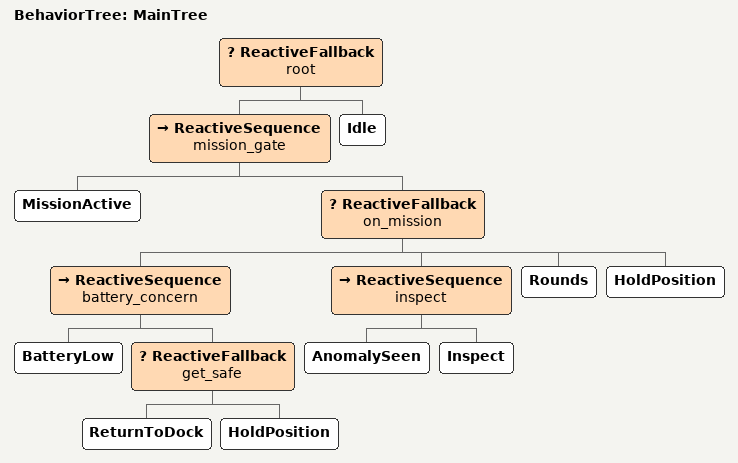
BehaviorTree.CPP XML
<?xml version="1.0"?>
<root BTCPP_format="4" main_tree_to_execute="MainTree">
  <BehaviorTree ID="MainTree">
    <ReactiveFallback name="root">
      <ReactiveSequence name="mission_gate">
        <MissionActive/>
        <ReactiveFallback name="on_mission">
          <ReactiveSequence name="battery_concern">
            <BatteryLow/>
            <ReactiveFallback name="get_safe">
              <ReturnToDock/>
              <HoldPosition/>
            </ReactiveFallback>
          </ReactiveSequence>
          <ReactiveSequence name="inspect">
            <AnomalySeen/>
            <Inspect/>
          </ReactiveSequence>
          <Rounds/>
          <HoldPosition/>
        </ReactiveFallback>
      </ReactiveSequence>
      <Idle/>
    </ReactiveFallback>
  </BehaviorTree>
</root>
